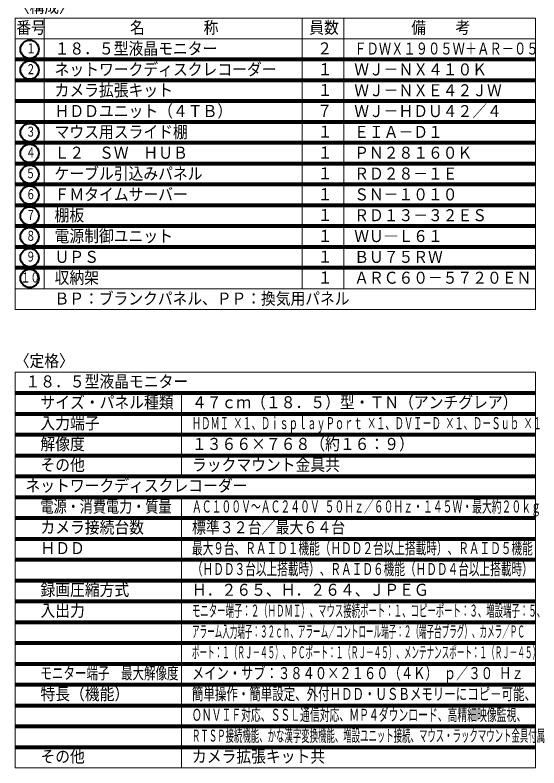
# Model space of a CAD drawing. Units: millimetres, scale not verified. Extents: x -900 to 900, y -280 to 280.
# Drawn here: x 244 to 369.9, y 6.5 to 187.2 of the extents above; entities that cross this region are included whole.
import ezdxf
from ezdxf.enums import TextEntityAlignment as Align

# ---------------------------------------------------------------- set-up
doc = ezdxf.new("R2010")
doc.units = ezdxf.units.MM
doc.header["$LTSCALE"] = 1.6
for name, color, linetype, lineweight in [('0-1_F-F_', 2, 'Continuous', 80), ('0-2_Defpoints', 1, 'Continuous', 80), ('0-6_moji1', 7, 'Continuous', 20)]:
    doc.layers.add(name, color=color, linetype=linetype, lineweight=lineweight)
doc.layers.add('0-7_waku', color=1, linetype='Continuous')
doc.styles.add('ＭＳ ゴシック', font='')
doc.styles.get('ＭＳ ゴシック').set_extended_font_data('MS Gothic')

# ---------------------------------------------------------------- blocks, each defined once
blk = doc.blocks.new('U21')
at = {"layer": '0-2_Defpoints', "color": 4, "lineweight": 9}
for q in [(625, 475), (0, 0)]:
    blk.add_line((625, 0), q, dxfattribs=at)
at = {"layer": '0-2_Defpoints'}
for p, q in [((0, 450), (625, 450)), ((0, 425), (625, 425)), ((0, 400), (625, 400)), ((0, 375), (625, 375)), ((0, 350), (625, 350)), ((0, 325), (625, 325)), ((0, 300), (625, 300)), ((0, 275), (625, 275)), ((0, 250), (625, 250)), ((0, 225), (625, 225)), ((0, 200), (625, 200)), ((0, 175), (625, 175)), ((0, 150), (625, 150)), ((0, 125), (625, 125)), ((0, 100), (625, 100)), ((0, 75), (625, 75)), ((0, 50), (625, 50)), ((0, 25), (625, 25))]:
    blk.add_line(p, q, dxfattribs=at)
at = {"layer": '0-2_Defpoints', "color": 4, "lineweight": 9}
blk.add_lwpolyline([(625, 475), (0, 475), (0, 0)], dxfattribs=at)
at = {"layer": '0-1_F-F_', "style": 'ＭＳ ゴシック', "width": 0.9}
blk.add_text('〈定格〉', height=14.43, dxfattribs=at).set_placement((-0.251, 476.974), align=Align.BOTTOM_LEFT)
blk = doc.blocks.new('U24')
at = {"layer": '0-2_Defpoints', "color": 4, "lineweight": 9}
for p, q in [((625, 0), (0, 0)), ((0, 0), (0, -350)), ((35, 0), (35, -325)), ((345, -325), (345, 0)), ((395, -325), (395, 0)), ((625, -350), (625, 0)), ((625, -25), (0, -25)), ((0, -325), (625, -325)), ((0, -350), (625, -350))]:
    blk.add_line(p, q, dxfattribs=at)
at = {"layer": '0-2_Defpoints'}
for p, q in [((625, -50), (0, -50)), ((625, -75), (0, -75)), ((625, -100), (0, -100)), ((625, -125), (0, -125)), ((625, -150), (0, -150)), ((625, -175), (0, -175)), ((625, -200), (0, -200)), ((625, -225), (0, -225)), ((625, -250), (0, -250)), ((625, -275), (0, -275)), ((625, -300), (0, -300))]:
    blk.add_line(p, q, dxfattribs=at)
at = {"layer": '0-1_F-F_', "style": 'ＭＳ ゴシック', "width": 0.9}
for s, p in [('〈構成〉', (-0.251, 1.974)), ('番号', (1.5, -23.026)), ('名\u3000\u3000\u3000\u3000称', (138, -23.026)), ('員数', (353.5, -23.026)), ('備\u3000\u3000考', (476, -23.026)), ('ＢＰ：ブランクパネル、ＰＰ：換気用パネル', (47.5, -348.227))]:
    blk.add_text(s, height=14.43, dxfattribs=at).set_placement(p, align=Align.BOTTOM_LEFT)

msp = doc.modelspace()

# ---------------------------------------------------------------- linework, layer by layer
at = {"layer": '0-1_F-F_', "lineweight": 40}
for centre in [(247.5, 179.029), (247.5, 174.029), (247.5, 159.029), (247.5, 154.029), (247.5, 149.029), (247.5, 144.029), (247.5, 139.029), (247.5, 134.029), (247.5, 129.029), (247.5, 124.029)]:
    msp.add_circle(centre, 2.2, dxfattribs=at)
at = {"layer": '0-2_Defpoints', "color": 4, "lineweight": 9}
for p, q in [((284, 76.529), (284, 96.529)), ((284, 6.529), (284, 71.529))]:
    msp.add_line(p, q, dxfattribs=at)

# ---------------------------------------------------------------- block references
at = {"layer": '0-2_Defpoints', "xscale": 0.2, "yscale": 0.2}
msp.add_blockref('U21', (244, 6.529), dxfattribs=at)
at = {"layer": '0-6_moji1', "xscale": 0.2, "yscale": 0.2}
msp.add_blockref('U24', (244, 186.529), dxfattribs=at)

# ---------------------------------------------------------------- texts
at = {"layer": '0-1_F-F_', "style": 'ＭＳ ゴシック'}
for s, height, width, p in [('１８．５型液晶モニター', 2.896, 0.9, (253.5, 176.884)), ('２', 2.896, 0.9, (316.6, 176.924)), ('１', 2.419, 0.7, (246.688, 177.317)), ('２', 2.419, 0.7, (246.625, 172.317)), ('ネットワークディスクレコーダー', 2.896, 0.9, (253.5, 171.884)), ('１', 2.896, 0.9, (316.7, 171.924)), ('カメラ拡張キット', 2.896, 0.9, (253.5, 166.884)), ('１', 2.896, 0.9, (316.7, 166.924)), ('ＨＤＤユニット（４ＴＢ）', 2.896, 0.9, (253.5, 161.884)), ('７', 2.896, 0.9, (316.6, 161.924)), ('マウス用スライド棚', 2.896, 0.9, (253.5, 156.884)), ('３', 2.419, 0.7, (246.625, 157.317)), ('１', 2.896, 0.9, (316.7, 156.924)), ('４', 2.419, 0.7, (246.625, 152.317)), ('Ｌ２\u3000ＳＷ\u3000ＨＵＢ', 2.896, 0.9, (253.5, 151.884)), ('１', 2.896, 0.9, (316.7, 151.924)), ('５', 2.419, 0.7, (246.563, 147.317)), ('ケーブル引込みパネル', 2.896, 0.9, (253.5, 146.884)), ('１', 2.896, 0.9, (316.7, 146.924)), ('６', 2.419, 0.7, (246.625, 142.317)), ('ＦＭタイムサーバー', 2.896, 0.9, (253.5, 141.884)), ('１', 2.896, 0.9, (316.7, 141.924)), ('棚板', 2.896, 0.9, (253.5, 136.884)), ('７', 2.419, 0.7, (246.625, 137.317)), ('１', 2.896, 0.9, (316.7, 136.924)), ('電源制御ユニット', 2.896, 0.9, (253.5, 131.884)), ('１', 2.896, 0.9, (316.7, 131.924)), ('８', 2.419, 0.7, (246.625, 132.317)), ('９', 2.419, 0.7, (246.625, 127.317)), ('ＵＰＳ', 2.896, 0.9, (253.5, 126.884)), ('１', 2.896, 0.9, (316.7, 126.924)), ('１０', 2.419, 0.7, (245.375, 122.317)), ('収納架', 2.896, 0.9, (253.5, 121.884)), ('１', 2.896, 0.9, (316.7, 121.924)), ('１８．５型液晶モニター', 2.896, 0.9, (246.5, 96.974)), ('サイズ・パネル種類', 2.896, 0.9, (250.1, 91.974)), ('４７ｃｍ（１８．５）型・ＴＮ（アンチグレア）', 2.896, 0.9, (286.5, 91.974)), ('入力端子', 2.896, 0.9, (250.1, 86.974)), ('ＨＤＭＩ ×１、ＤｉｓｐｌａｙＰｏｒｔ ×１、ＤＶＩ－Ｄ ×１、Ｄ－Ｓｕｂ ×１', 2.886, 0.55, (286.5, 86.974)), ('解像度', 2.896, 0.9, (250.1, 81.974)), ('１３６６×７６８（約１６：９）', 2.896, 0.9, (286.5, 81.974)), ('その他', 2.896, 0.9, (250.1, 76.974)), ('ラックマウント金具共', 2.896, 0.9, (286.5, 76.974)), ('ネットワークディスクレコーダー', 2.896, 0.9, (246.5, 71.974)), ('電源・消費電力・質量', 2.886, 0.8, (250.1, 66.974)), ('ＡＣ１００Ｖ～ＡＣ２４０Ｖ ５０Ｈｚ／６０Ｈｚ・１４５Ｗ・最大約２０ｋｇ', 2.886, 0.6, (286.5, 66.974)), ('カメラ接続台数', 2.896, 0.9, (250.1, 61.974)), ('標準３２台／最大６４台', 2.886, 0.85, (286.5, 61.974)), ('ＨＤＤ', 2.896, 0.9, (250.1, 56.974)), ('最大９台、ＲＡＩＤ１機能（ＨＤＤ２台以上搭載時）、ＲＡＩＤ５機能', 2.886, 0.65, (286.5, 56.974)), ('（ＨＤＤ３台以上搭載時）、ＲＡＩＤ６機能（ＨＤＤ４台以上搭載時）', 2.886, 0.65, (286.5, 51.974)), ('録画圧縮方式', 2.896, 0.9, (250.1, 46.974)), ('Ｈ．２６５、Ｈ．２６４、ＪＰＥＧ', 2.896, 0.9, (286.5, 46.974)), ('入出力', 2.896, 0.9, (250.1, 41.974)), ('モニター端子：２（ＨＤＭＩ）、マウス接続ポート：１、コピーポート：３、増設端子：５、', 2.886, 0.5, (286.5, 41.974)), ('アラーム入力端子：３２ｃｈ、アラーム／コントロール端子：２（端子台プラグ）、カメラ／ＰＣ', 2.886, 0.45, (286.5, 36.974)), ('ポート：１（ＲＪ－４５）、ＰＣポート：１（ＲＪ－４５）、メンテナンスポート：１（ＲＪ－４５）', 2.886, 0.45, (286.5, 31.974)), ('モニター端子\u3000最大解像度', 2.896, 0.7, (250.1, 26.974)), ('メイン・サブ：３８４０×２１６０（４Ｋ） ｐ／３０ Ｈｚ', 2.886, 0.75, (286.5, 26.974)), ('特長（機能）', 2.896, 0.9, (250.1, 21.974)), ('簡単操作・簡単設定、外付ＨＤＤ・ＵＳＢメモリーにコピ－可能、', 2.886, 0.7, (286.5, 21.974)), ('ＯＮＶＩＦ対応、ＳＳＬ通信対応、ＭＰ４ダウンロード、高精細映像監視、', 2.886, 0.6, (286.5, 16.974)), ('ＲＴＳＰ接続機能、かな漢字変換機能、増設ユニット接続、マウス・ラックマウント金具付属', 2.886, 0.5, (286.5, 11.974)), ('その他', 2.896, 0.9, (250.1, 6.974)), ('カメラ拡張キット共', 2.896, 0.9, (286.5, 6.974))]:
    msp.add_text(s, height=height, dxfattribs=dict(at, width=width)).set_placement(p, align=Align.BOTTOM_LEFT)
at = {"layer": '0-7_waku', "style": 'ＭＳ ゴシック'}
for s, width, p in [('ＦＤＷＸ１９０５Ｗ＋ＡＲ－０５', 0.75, (325.5, 176.884)), ('ＷＪ－ＮＸ４１０Ｋ', 0.9, (325.5, 171.884)), ('ＷＪ－ＮＸＥ４２ＪＷ', 0.9, (325.5, 166.884)), ('ＷＪ－ＨＤＵ４２／４', 0.9, (325.5, 161.884)), ('ＥＩＡ－Ｄ１', 0.9, (325.5, 156.884)), ('ＰＮ２８１６０Ｋ', 0.9, (325.5, 151.884)), ('ＲＤ２８－１Ｅ', 0.9, (325.5, 146.884)), ('ＳＮ－１０１０', 0.9, (325.5, 141.884)), ('ＲＤ１３－３２ＥＳ', 0.9, (325.5, 136.884)), ('ＷＵ―Ｌ６１', 0.9, (325.5, 131.884)), ('ＢＵ７５ＲＷ', 0.9, (325.5, 126.884)), ('ＡＲＣ６０－５７２０ＥＮ', 0.9, (325.5, 121.884))]:
    msp.add_text(s, height=2.886, dxfattribs=dict(at, width=width)).set_placement(p, align=Align.BOTTOM_LEFT)

doc.saveas('drawing.dxf')
